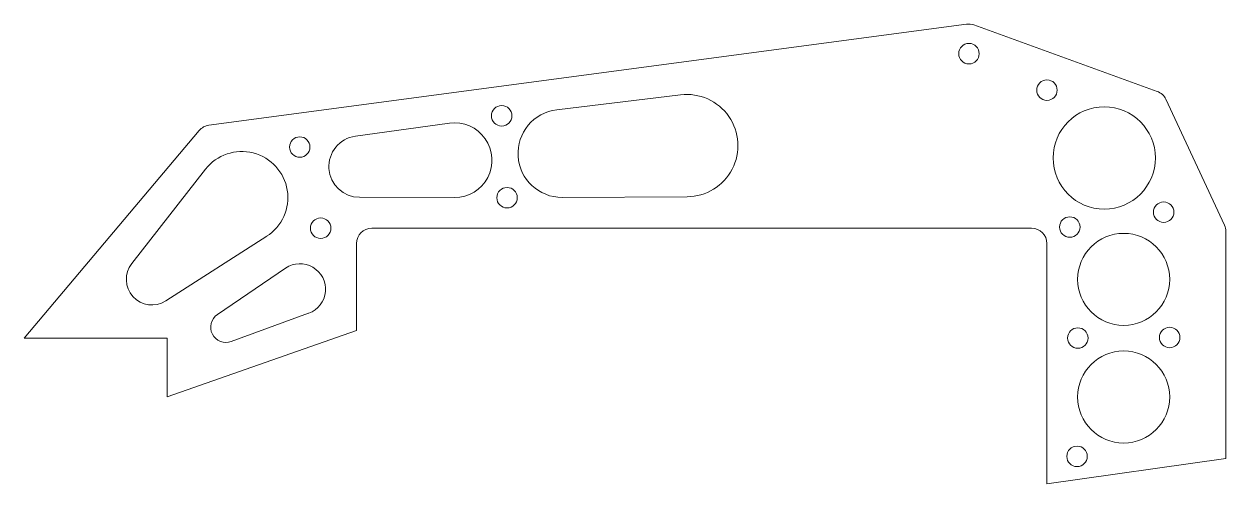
# Model space of a CAD drawing. Header units: millimetres. Extents: x 2 to 238, y 5 to 95.
import ezdxf

# ---------------------------------------------------------------- set-up
doc = ezdxf.new("R2010")
doc.units = ezdxf.units.MM
doc.layers.add('help2', color=2, linetype='CONTINUOUS', lineweight=0, true_color=0xffff00)

msp = doc.modelspace()

# ---------------------------------------------------------------- linework, layer by layer
at = {"layer": 'help2'}
for p, q in [((186.77, 94.94), (38.65, 75.19)), ((224.06, 81.8), (188.19, 94.79)), ((106.65, 78.2), (130.88, 81.12)), ((237.22, 55.64), (225.76, 80.25)), ((67.28, 73.04), (85.71, 75.57)), ((36.75, 74.15), (2.5, 33.54)), ((37.99, 66.58), (23.56, 48.11)), ((107.73, 61.06), (132.13, 61.2)), ((68.08, 61.09), (86.68, 61.04)), ((70.5, 55.04), (199.5, 55.04)), ((237.5, 10.04), (237.5, 54.37)), ((30.2, 40.82), (49.94, 53.46)), ((67.5, 35.04), (67.5, 52.04)), ((202.5, 52.04), (202.5, 5.04)), ((40.3, 38.18), (53.62, 47.24)), ((43.02, 32.88), (58.15, 38.41)), ((2.5, 33.54), (30.5, 33.54)), ((67.5, 35.04), (30.5, 22.04)), ((30.5, 33.54), (30.5, 22.04)), ((237.5, 10.04), (202.5, 5.04))]:
    msp.add_line(p, q, dxfattribs=at)
for centre, radius in [((187.25, 89.17), 2), ((202.5, 82.04), 2), ((95.89, 77.02), 2), ((213.7, 68.78), 10), ((56.41, 70.91), 2), ((96.94, 61.01), 2), ((225.32, 58.18), 2), ((60.5, 55.04), 2), ((206.97, 55.27), 2), ((217.5, 45.04), 9), ((208.54, 33.57), 2), ((226.49, 33.67), 2), ((217.5, 22.04), 9), ((208.38, 10.43), 2)]:
    msp.add_circle(centre, radius, dxfattribs=at)
for centre, radius, start, end in [((187.17, 91.96), 3, 70.1013, 97.5946), ((132.08, 71.2), 10, 270.3253, 96.891), ((223.04, 78.98), 3, 24.9722, 70.1013), ((107.68, 69.66), 8.6, 96.891, 270.3253), ((86.7, 68.34), 7.3, 269.8253, 97.8232), ((39.05, 72.21), 3, 97.5946, 139.8566), ((68.1, 67.09), 6, 97.8232, 269.8253), ((45.08, 61.04), 9, 302.6256, 141.9958), ((70.5, 52.04), 3, 90, 180), ((199.5, 52.04), 3, 0, 90), ((234.5, 54.37), 3, 0, 24.9722), ((27.5, 45.04), 5, 141.9958, 302.6256), ((56.44, 43.1), 5, 290.0641, 124.2157), ((41.99, 35.7), 3, 124.2157, 290.0641)]:
    msp.add_arc(centre, radius, start, end, dxfattribs=at)

doc.saveas('drawing.dxf')
